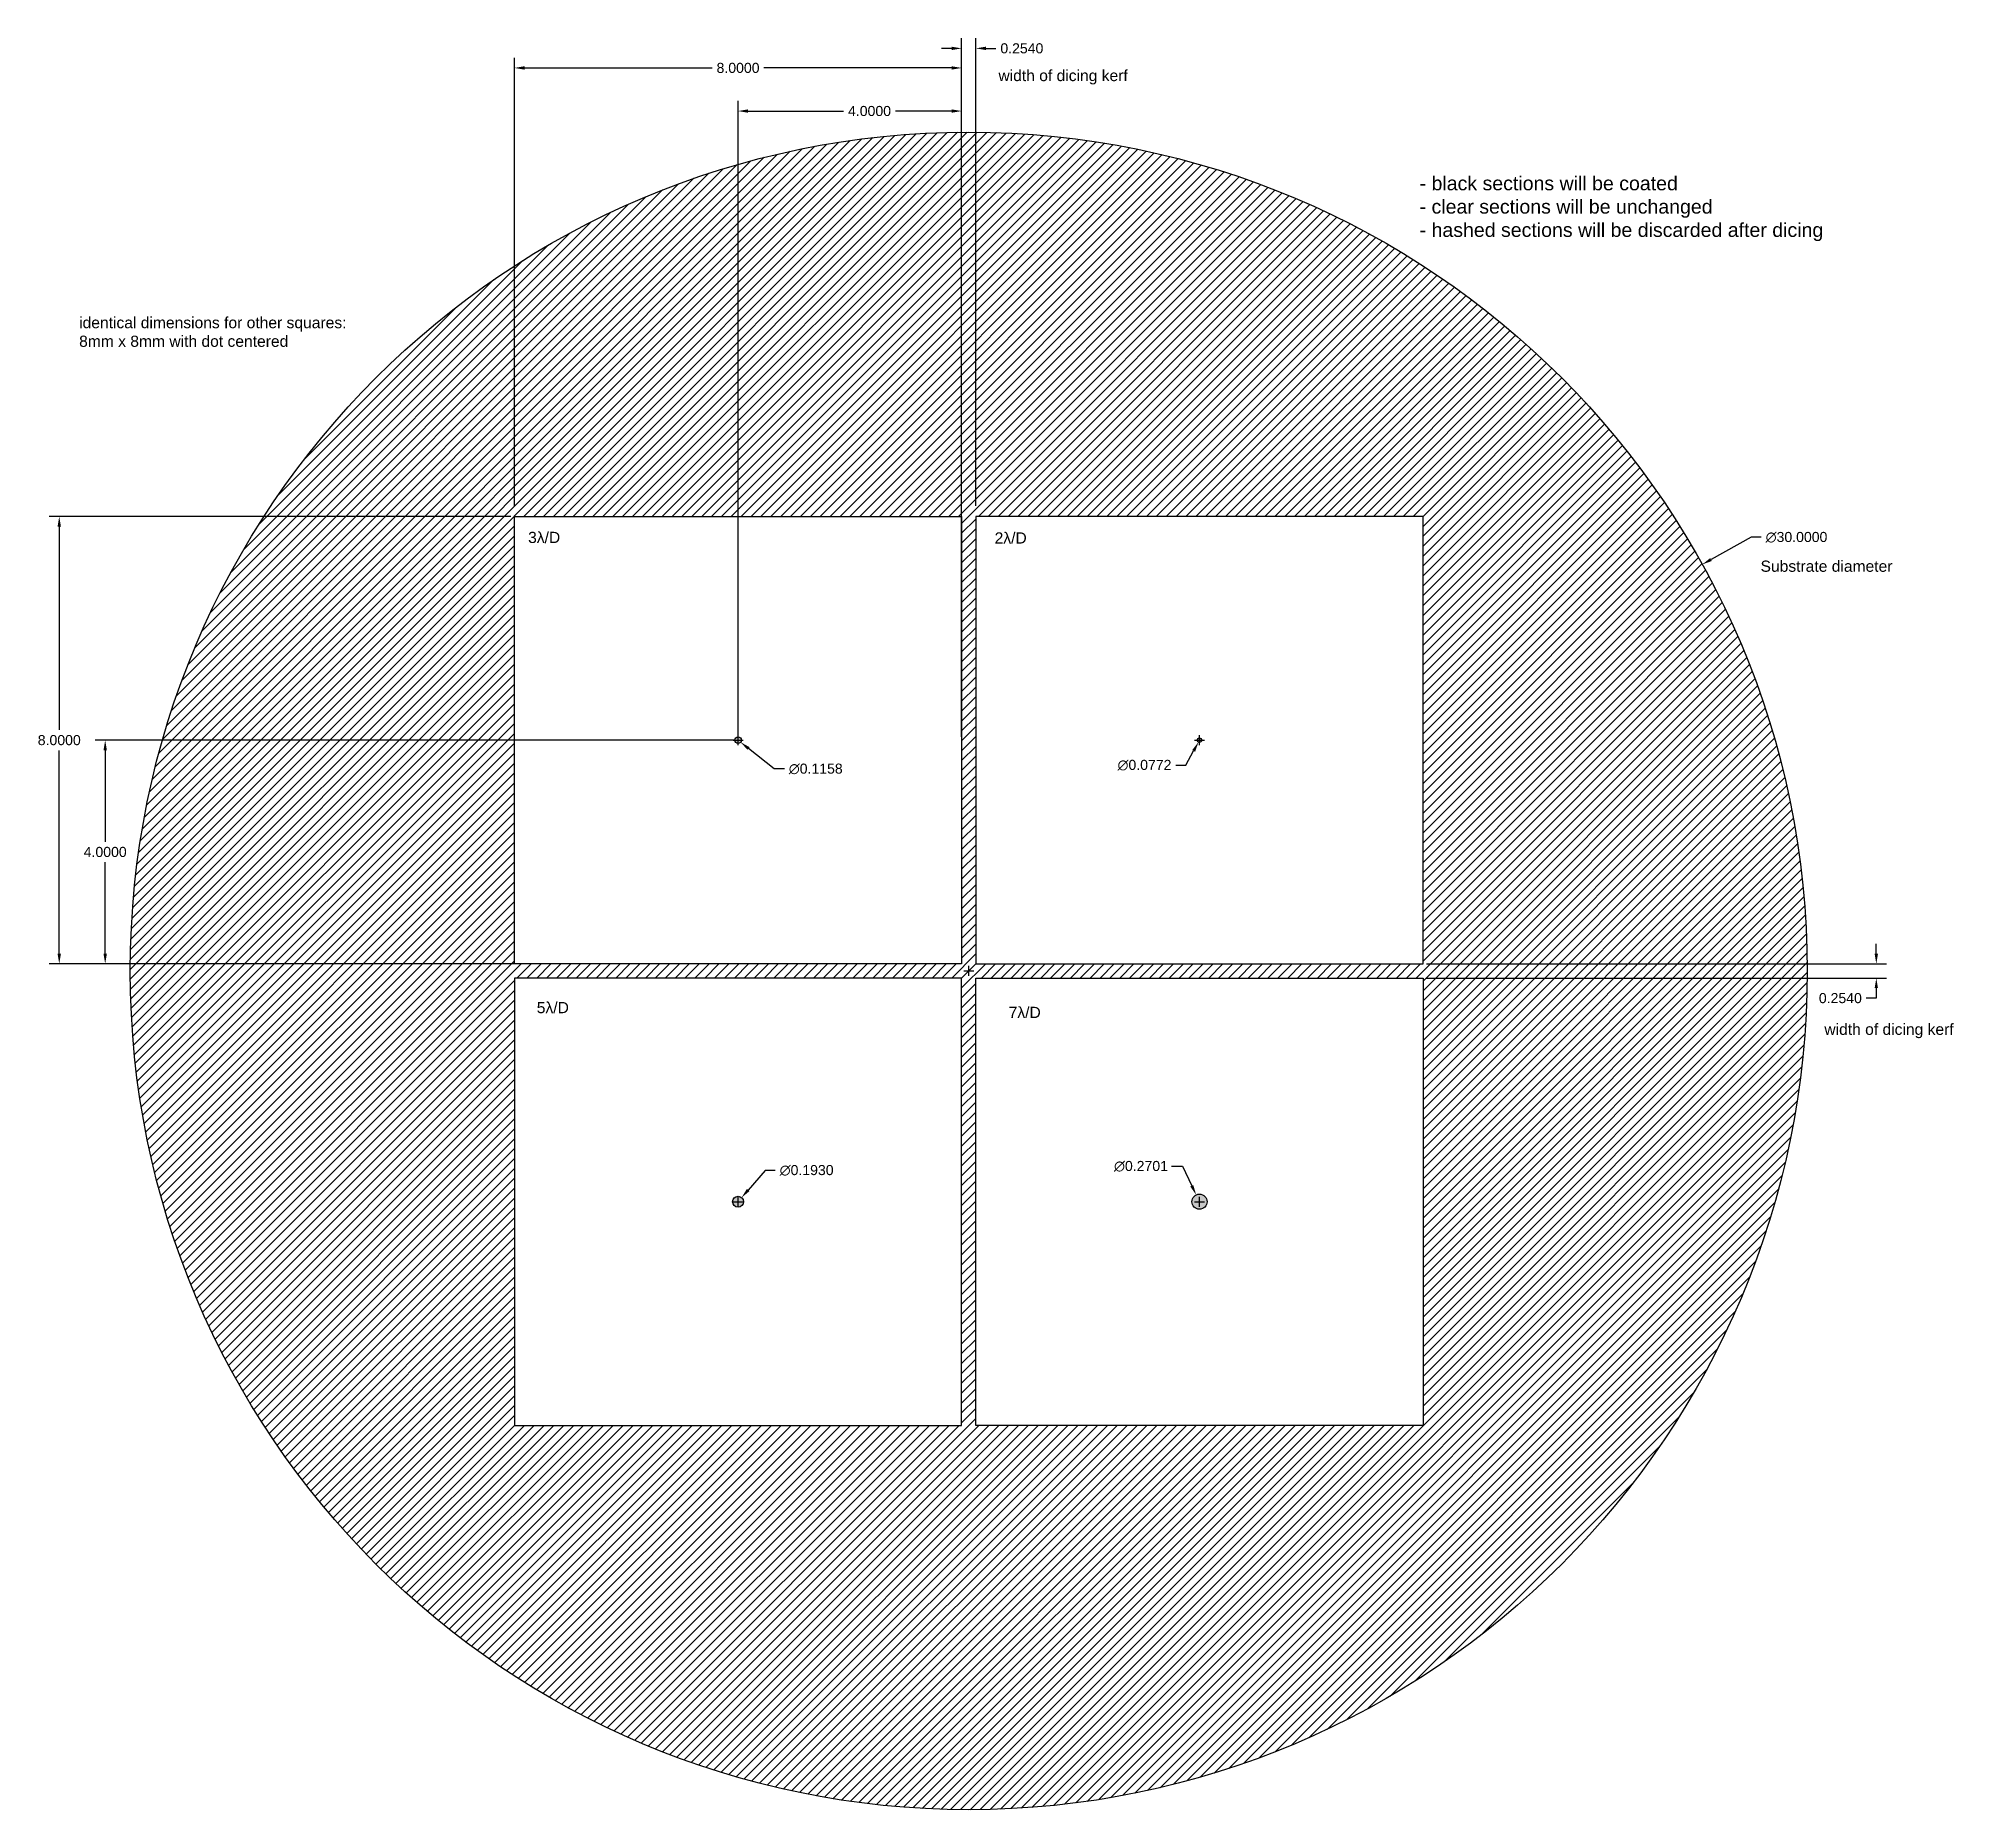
# Model space of a CAD drawing. Header units: millimetres. Extents: x -16.6 to 17.6, y -15 to 16.7.
import ezdxf

# ---------------------------------------------------------------- set-up
doc = ezdxf.new("R2010")
doc.units = ezdxf.units.MM
doc.header["$MEASUREMENT"] = 0
doc.styles.add('Annotative', font='Arial.ttf')
doc.styles.get("Standard").update_dxf_attribs({"font": 'Arial.ttf'})
doc.dimstyles.new('Annotative', dxfattribs={"dimscale": 0, "dimtxt": 0.18, "dimasz": 0.18, "dimexe": 0.18, "dimexo": 0.0625, "dimgap": 0.09, "dimtad": 0, "dimtih": 1, "dimtoh": 1, "dimdec": 4, "dimzin": 0, "dimdsep": 46, "dimtxsty": 'Standard', "dimcen": 0.09, "dimadec": 0, "dimazin": 0, "dimtfac": 1, "dimtdec": 4, "dimtofl": 0, "dimtmove": 0, "dimatfit": 3, "dimfxl": 1, "dimtolj": 1, "dimtzin": 0, "dimarcsym": 0})

# ---------------------------------------------------------------- blocks, each defined once
blk = doc.blocks.new('*D3')
at = {"color": 0, "lineweight": -2, "transparency": 16777216}
for p, q in [((-0.307, 16.499), (-0.487, 16.499)), ((-0.127, 8.317), (-0.127, 16.679)), ((0.127, 8.317), (0.127, 16.679)), ((0.307, 16.499), (0.487, 16.499))]:
    blk.add_line(p, q, dxfattribs=at)
at = {"color": 0, "transparency": 16777216}
for points in [[(-0.307, 16.529), (-0.307, 16.469), (-0.127, 16.499)], [(0.307, 16.529), (0.307, 16.469), (0.127, 16.499)]]:
    blk.add_solid(points, dxfattribs=at)
at = {"layer": 'Defpoints', "color": 0, "transparency": 16777216}
for p in [(0.127, 16.499), (-0.127, 8.254), (0.127, 8.254)]:
    blk.add_point(p, dxfattribs=at)
at = {"color": 0, "transparency": 16777216, "insert": (0.95, 16.499), "char_height": 0.18, "attachment_point": 5}
blk.add_mtext('\\A1;0.2540', dxfattribs=at)
blk = doc.blocks.new('*D2')
at = {"color": 0, "lineweight": -2, "transparency": 16777216}
for p, q in [((-8.127, 8.317), (-8.127, 16.329)), ((-7.947, 16.149), (-4.59, 16.149)), ((-0.307, 16.149), (-3.664, 16.149)), ((-0.127, 8.317), (-0.127, 16.329))]:
    blk.add_line(p, q, dxfattribs=at)
at = {"color": 0, "transparency": 16777216}
for points in [[(-7.947, 16.179), (-7.947, 16.119), (-8.127, 16.149)], [(-0.307, 16.179), (-0.307, 16.119), (-0.127, 16.149)]]:
    blk.add_solid(points, dxfattribs=at)
at = {"layer": 'Defpoints', "color": 0, "transparency": 16777216}
for p in [(-8.127, 16.149), (-8.127, 8.254), (-0.127, 8.254)]:
    blk.add_point(p, dxfattribs=at)
at = {"color": 0, "transparency": 16777216, "insert": (-4.127, 16.149), "char_height": 0.18, "attachment_point": 5}
blk.add_mtext('\\A1;8.0000', dxfattribs=at)
blk = doc.blocks.new('*D5')
at = {"color": 0, "lineweight": -2, "transparency": 16777216}
for p, q in [((-8.19, 8.127), (-16.45, 8.127)), ((-16.27, 7.947), (-16.27, 4.309)), ((-16.27, 0.307), (-16.27, 3.945)), ((-8.19, 0.127), (-16.45, 0.127))]:
    blk.add_line(p, q, dxfattribs=at)
at = {"color": 0, "transparency": 16777216}
for points in [[(-16.3, 7.947), (-16.24, 7.947), (-16.27, 8.127)], [(-16.3, 0.307), (-16.24, 0.307), (-16.27, 0.127)]]:
    blk.add_solid(points, dxfattribs=at)
at = {"layer": 'Defpoints', "color": 0, "transparency": 16777216}
for p in [(-16.27, 8.127), (-8.127, 8.127), (-8.127, 0.127)]:
    blk.add_point(p, dxfattribs=at)
at = {"color": 0, "transparency": 16777216, "insert": (-16.27, 4.127), "char_height": 0.18, "attachment_point": 5}
blk.add_mtext('\\A1;8.0000', dxfattribs=at)
blk = doc.blocks.new('*D6')
at = {"color": 0, "lineweight": -2, "transparency": 16777216}
for p, q in [((-4.19, 4.127), (-15.628, 4.127)), ((-15.448, 3.947), (-15.448, 2.309)), ((-15.448, 0.307), (-15.448, 1.945)), ((-4.19, 0.127), (-15.628, 0.127))]:
    blk.add_line(p, q, dxfattribs=at)
at = {"color": 0, "transparency": 16777216}
for points in [[(-15.478, 3.947), (-15.418, 3.947), (-15.448, 4.127)], [(-15.478, 0.307), (-15.418, 0.307), (-15.448, 0.127)]]:
    blk.add_solid(points, dxfattribs=at)
at = {"layer": 'Defpoints', "color": 0, "transparency": 16777216}
for p in [(-4.127, 4.127), (-15.448, 0.127), (-4.127, 0.127)]:
    blk.add_point(p, dxfattribs=at)
at = {"color": 0, "transparency": 16777216, "insert": (-15.448, 2.127), "char_height": 0.18, "attachment_point": 5}
blk.add_mtext('\\A1;4.0000', dxfattribs=at)
blk = doc.blocks.new('*D4')
at = {"color": 0, "lineweight": -2, "transparency": 16777216}
for p, q in [((-4.127, 4.189), (-4.127, 15.558)), ((-0.127, 4.189), (-0.127, 15.558)), ((-3.947, 15.378), (-2.242, 15.378)), ((-0.307, 15.378), (-1.308, 15.378))]:
    blk.add_line(p, q, dxfattribs=at)
at = {"color": 0, "transparency": 16777216}
for points in [[(-3.947, 15.408), (-3.947, 15.348), (-4.127, 15.378)], [(-0.307, 15.408), (-0.307, 15.348), (-0.127, 15.378)]]:
    blk.add_solid(points, dxfattribs=at)
at = {"layer": 'Defpoints', "color": 0, "transparency": 16777216}
for p in [(-0.127, 15.378), (-4.127, 4.127), (-0.127, 4.127)]:
    blk.add_point(p, dxfattribs=at)
at = {"color": 0, "transparency": 16777216, "insert": (-1.775, 15.378), "char_height": 0.18, "attachment_point": 5}
blk.add_mtext('\\A1;4.0000', dxfattribs=at)
blk = doc.blocks.new('*D11')
at = {"color": 0, "lineweight": -2, "transparency": 16777216}
for p, q in [((16.235, 0.307), (16.235, 0.487)), ((8.19, 0.127), (16.415, 0.127)), ((8.19, -0.127), (16.415, -0.127)), ((16.235, -0.307), (16.235, -0.487)), ((16.235, -0.487), (16.055, -0.487))]:
    blk.add_line(p, q, dxfattribs=at)
at = {"color": 0, "transparency": 16777216}
for points in [[(16.205, 0.307), (16.265, 0.307), (16.235, 0.127)], [(16.205, -0.307), (16.265, -0.307), (16.235, -0.127)]]:
    blk.add_solid(points, dxfattribs=at)
at = {"layer": 'Defpoints', "color": 0, "transparency": 16777216}
for p in [(8.127, 0.127), (8.127, -0.127), (16.235, -0.127)]:
    blk.add_point(p, dxfattribs=at)
at = {"color": 0, "transparency": 16777216, "insert": (15.592, -0.487), "char_height": 0.18, "attachment_point": 5}
blk.add_mtext('\\A1;0.2540', dxfattribs=at)
blk = doc.blocks.new('*D1')
at = {"color": 0, "lineweight": -2, "transparency": 16777216}
for p, q in [((13.997, 7.755), (13.278, 7.357)), ((14.177, 7.755), (13.997, 7.755)), ((-0.09, 0), (0.09, 0)), ((0, -0.09), (0, 0.09))]:
    blk.add_line(p, q, dxfattribs=at)
at = {"color": 0, "transparency": 16777216}
blk.add_solid([(13.264, 7.383), (13.293, 7.331), (13.121, 7.27)], dxfattribs=at)
at = {"layer": 'Defpoints', "color": 0, "transparency": 16777216}
for p in [(13.121, 7.27), (-13.121, -7.27)]:
    blk.add_point(p, dxfattribs=at)
at = {"color": 0, "transparency": 16777216, "insert": (14.808, 7.755), "char_height": 0.18, "attachment_point": 5}
blk.add_mtext('\\A1;∅30.0000', dxfattribs=at)
blk = doc.blocks.new('*D7')
at = {"color": 0, "lineweight": -2, "transparency": 16777216}
for p, q in [((-4.217, 4.127), (-4.037, 4.127)), ((-4.127, 4.037), (-4.127, 4.217)), ((-3.479, 3.612), (-3.941, 3.979)), ((-3.298, 3.612), (-3.479, 3.612))]:
    blk.add_line(p, q, dxfattribs=at)
at = {"color": 0, "transparency": 16777216}
blk.add_solid([(-3.922, 4.002), (-3.959, 3.955), (-4.082, 4.091)], dxfattribs=at)
at = {"layer": 'Defpoints', "color": 0, "transparency": 16777216}
for p in [(-4.172, 4.163), (-4.082, 4.091)]:
    blk.add_point(p, dxfattribs=at)
at = {"color": 0, "transparency": 16777216, "insert": (-2.737, 3.612), "char_height": 0.18, "attachment_point": 5}
blk.add_mtext('\\A1;∅0.1158', dxfattribs=at)
blk = doc.blocks.new('*D8')
at = {"color": 0, "lineweight": -2, "transparency": 16777216}
for p, q in [((4.037, 4.127), (4.217, 4.127)), ((4.127, 4.037), (4.127, 4.217)), ((3.886, 3.679), (4.023, 3.935)), ((3.705, 3.679), (3.886, 3.679))]:
    blk.add_line(p, q, dxfattribs=at)
at = {"color": 0, "transparency": 16777216}
blk.add_solid([(3.997, 3.949), (4.05, 3.92), (4.109, 4.093)], dxfattribs=at)
at = {"layer": 'Defpoints', "color": 0, "transparency": 16777216}
for p in [(4.145, 4.161), (4.109, 4.093)]:
    blk.add_point(p, dxfattribs=at)
at = {"color": 0, "transparency": 16777216, "insert": (3.144, 3.679), "char_height": 0.18, "attachment_point": 5}
blk.add_mtext('\\A1;∅0.0772', dxfattribs=at)
blk = doc.blocks.new('*D9')
at = {"color": 0, "lineweight": -2, "transparency": 16777216}
for p, q in [((3.625, -3.494), (3.822, -3.494)), ((3.822, -3.494), (3.99, -3.843)), ((4.127, -4.217), (4.127, -4.037)), ((4.037, -4.127), (4.217, -4.127))]:
    blk.add_line(p, q, dxfattribs=at)
at = {"color": 0, "transparency": 16777216}
blk.add_solid([(4.017, -3.83), (3.963, -3.856), (4.068, -4.005)], dxfattribs=at)
at = {"layer": 'Defpoints', "color": 0, "transparency": 16777216}
for p in [(4.068, -4.005), (4.186, -4.249)]:
    blk.add_point(p, dxfattribs=at)
at = {"color": 0, "transparency": 16777216, "insert": (3.081, -3.494), "char_height": 0.18, "attachment_point": 5}
blk.add_mtext('\\A1;∅0.2701', dxfattribs=at)
blk = doc.blocks.new('*D10')
at = {"color": 0, "lineweight": -2, "transparency": 16777216}
for p, q in [((-3.641, -3.567), (-3.946, -3.918)), ((-3.461, -3.567), (-3.641, -3.567)), ((-4.127, -4.217), (-4.127, -4.037)), ((-4.217, -4.127), (-4.037, -4.127))]:
    blk.add_line(p, q, dxfattribs=at)
at = {"color": 0, "transparency": 16777216}
blk.add_solid([(-3.969, -3.898), (-3.923, -3.938), (-4.064, -4.054)], dxfattribs=at)
at = {"layer": 'Defpoints', "color": 0, "transparency": 16777216}
for p in [(-4.064, -4.054), (-4.19, -4.2)]:
    blk.add_point(p, dxfattribs=at)
at = {"color": 0, "transparency": 16777216, "insert": (-2.9, -3.567), "char_height": 0.18, "attachment_point": 5}
blk.add_mtext('\\A1;∅0.1930', dxfattribs=at)

msp = doc.modelspace()

# ---------------------------------------------------------------- hatches: boundary and pattern name
h = msp.add_hatch()
h.set_pattern_fill('ANSI31', color=0)
h.paths.add_polyline_path([(-15, 0, 1), (15, 0, 1)])
h.paths.add_polyline_path([(-8.127, 8.127), (-0.127, 8.127), (-0.127, 0.127), (-8.127, 0.127)], flags=16)
h.paths.add_polyline_path([(-4.06911, 4.127, -1), (-4.18489, 4.127, -1)], flags=0)
h.paths.add_polyline_path([(-8.127, -0.127), (-0.127, -0.127), (-0.127, -8.127), (-8.127, -8.127)], flags=16)
h.paths.add_polyline_path([(0.127, 8.127), (8.127, 8.127), (8.127, 0.127), (0.127, 0.127)], flags=16)
h.paths.add_polyline_path([(0.127, -0.127), (8.127, -0.127), (8.127, -8.127), (0.127, -8.127)], flags=16)
h.paths.add_polyline_path([(-4.03052, -4.127, -1), (-4.22348, -4.127, -1)], flags=0)
h.paths.add_polyline_path([(4.16559, 4.127, -1), (4.08841, 4.127, -1)], flags=0)
h.paths.add_polyline_path([(4.26207, -4.127, -1), (3.99193, -4.127, -1)], flags=0)
h = msp.add_hatch(color=250)
h.dxf.hatch_style = 1
h.paths.add_polyline_path([(-4.18489, 4.127, 1), (-4.06911, 4.127, 1)])
h.paths.add_polyline_path([(4.08841, 4.127, 1), (4.16559, 4.127, 1)])
h.paths.add_polyline_path([(4.26207, -4.127, 1), (3.99193, -4.127, 1)])
h.paths.add_polyline_path([(-4.03052, -4.127, 1), (-4.22348, -4.127, 1)])

# ---------------------------------------------------------------- linework, layer by layer
for points in [[(-0.127, 0.127), (-8.127, 0.127), (-8.127, 8.127), (-0.127, 8.127)], [(0.127, 0.127), (8.127, 0.127), (8.127, 8.127), (0.127, 8.127)], [(-0.127, -0.127), (-8.127, -0.127), (-8.127, -8.127), (-0.127, -8.127)], [(0.127, -0.127), (8.127, -0.127), (8.127, -8.127), (0.127, -8.127)]]:
    msp.add_lwpolyline(points, close=True)
for centre, radius in [((0, 0), 15), ((-4.127, 4.127), 0.05789), ((4.127, 4.127), 0.03859), ((-4.127, -4.127), 0.09648), ((4.127, -4.127), 0.13507)]:
    msp.add_circle(centre, radius)

# ---------------------------------------------------------------- texts
at = {"char_height": 0.2, "attachment_point": 1, "style": 'Annotative'}
for s, insert, width in [('width of dicing kerf', (0.53104, 16.11358), 2.4287626), ('identical dimensions for other squares: 8mm x 8mm with dot centered', (-15.91452, 11.69484), 5.3035242), ('3λ/D', (-7.88241, 7.85309), 2.90828), ('2λ/D', (0.46299, 7.8433), 2.90828), ('\\A1;Substrate diameter', (14.16414, 7.33841), 3.6383988), ('5λ/D', (-7.72766, -0.55558), 2.90828), ('7λ/D', (0.71399, -0.64155), 2.90828), ('width of dicing kerf', (15.30535, -0.94322), 2.4287626)]:
    msp.add_mtext(s, dxfattribs=dict(at, insert=insert, width=width))
at = {"ltscale": 2, "insert": (8.06539, 14.2109), "char_height": 0.25, "width": 7.7502408, "attachment_point": 1, "style": 'Annotative'}
msp.add_mtext('- black sections will be coated\\P- clear sections will be unchanged\\P- hashed sections will be discarded after dicing', dxfattribs=at)

# ---------------------------------------------------------------- dimensions: what is measured, and where the dimension line sits
dim = msp.add_linear_dim(base=(0.127, 16.49893), p1=(-0.127, 8.254), p2=(0.127, 8.254), angle=180, dimstyle='Annotative')
dim.commit()
dim.dimension.update_dxf_attribs({"geometry": '*D3', "text_midpoint": (0.95032, 16.49893)})
for base, p1, p2, picture, middle in [((-8.127, 16.14861), (-0.127, 8.254), (-8.127, 8.254), '*D2', (-4.127, 16.14861)), ((-0.127, 15.37791), (-4.127, 4.127), (-0.127, 4.127), '*D4', (-1.77483, 15.37791))]:
    dim = msp.add_linear_dim(base=base, p1=p1, p2=p2, dimstyle='Annotative')
    dim.commit()
    dim.dimension.update_dxf_attribs({"geometry": picture, "text_midpoint": middle, "dimtype": 160})
for base, p1, p2, picture, middle in [((-16.26983, 8.127), (-8.127, 0.127), (-8.127, 8.127), '*D5', (-16.26983, 4.127)), ((-15.44796, 0.127), (-4.127, 4.127), (-4.127, 0.127), '*D6', (-15.44796, 2.127)), ((16.23522, -0.127), (8.127, 0.127), (8.127, -0.127), '*D11', (15.5919, -0.487))]:
    dim = msp.add_linear_dim(base=base, p1=p1, p2=p2, angle=90, dimstyle='Annotative')
    dim.commit()
    dim.dimension.update_dxf_attribs({"geometry": picture, "text_midpoint": middle, "dimtype": 160})
for p1, p2, picture, middle in [((-13.12063, -7.26974), (13.12063, 7.26974), '*D1', (14.80805, 7.75525)), ((-4.17231, 4.16303), (-4.08169, 4.09097), '*D7', (-2.73674, 3.61167)), ((4.14529, 4.16098), (4.10871, 4.09302), '*D8', (3.14413, 3.67873)), ((4.18561, -4.24869), (4.06839, -4.00531), '*D9', (3.08086, -3.49449)), ((-4.19019, -4.19991), (-4.06381, -4.05409), '*D10', (-2.8997, -3.56673))]:
    dim = msp.add_diameter_dim_2p(p1=p1, p2=p2, dimstyle='Annotative')
    dim.commit()
    dim.dimension.update_dxf_attribs({"geometry": picture, "text_midpoint": middle, "dimtype": 163})

doc.saveas('drawing.dxf')
